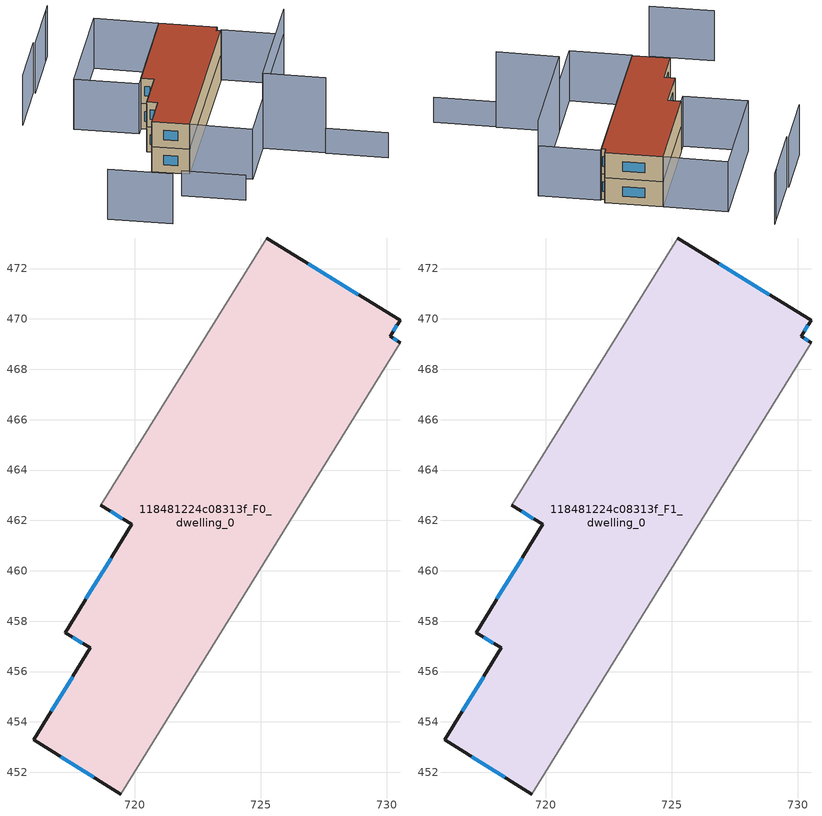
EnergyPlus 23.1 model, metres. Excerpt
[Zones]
118481224c08313f_F0_dwelling_0
 floor ground (EU_floor_Construction): 730.53,469.95 730.13,469.31 730.54,469.05 719.44,451.14 715.98,453.29 718.22,456.94 717.23,457.54 719.88,461.84 718.65,462.59 725.23,473.21 z0
 wall outside (EU_wall_Construction): 730.54,469.05 730.13,469.31 730.53,469.95 725.23,473.21 / 718.65,462.59 719.88,461.84 717.23,457.54 718.22,456.94 715.98,453.29 719.44,451.14 z0:3
 wall adiabatic (EU_wall_Construction): 725.23,473.21 718.65,462.59 / 719.44,451.14 730.54,469.05 z0:3
 window (EU_Window_Construction): 728.88,470.97 726.88,472.2 / 730.26,469.51 730.41,469.75 / 730.41,469.13 730.26,469.23 / 717.06,452.62 718.36,451.81 / 717.52,455.8 716.68,454.43 / 717.54,457.36 717.92,457.13 / 719.05,460.5 718.06,458.88 / 719.03,462.36 719.49,462.07 z0.93:2.07
118481224c08313f_F1_dwelling_0
 floor to 118481224c08313f_F0_dwelling_0 (EU_floor_Construction): 730.53,469.95 730.13,469.31 730.54,469.05 719.44,451.14 715.98,453.29 718.22,456.94 717.23,457.54 719.88,461.84 718.65,462.59 725.23,473.21 z3
 wall outside (EU_wall_Construction): 730.54,469.05 730.13,469.31 730.53,469.95 725.23,473.21 / 718.65,462.59 719.88,461.84 717.23,457.54 718.22,456.94 715.98,453.29 719.44,451.14 z3:6
 wall adiabatic (EU_wall_Construction): 725.23,473.21 718.65,462.59 / 719.44,451.14 730.54,469.05 z3:6
 window (EU_Window_Construction): 728.88,470.97 726.88,472.2 / 730.26,469.51 730.41,469.75 / 730.41,469.13 730.26,469.23 / 717.06,452.62 718.36,451.81 / 717.52,455.8 716.68,454.43 / 717.54,457.36 717.92,457.13 / 719.05,460.5 718.06,458.88 / 719.03,462.36 719.49,462.07 z3.93:5.07
 roof outside (EU_roof_Construction): 719.44,451.14 730.54,469.05 730.13,469.31 730.53,469.95 725.23,473.21 718.65,462.59 719.88,461.84 717.23,457.54 718.22,456.94 715.98,453.29 z6
shading: 716.83,447.12 722.62,443.54 / 740.15,446.38 734.45,449.91 z0:3; 707.6,445.32 713.47,441.68 / 711.32,474.31 707.46,468.09 / 715.3,480.38 711.48,474.21 / 715.89,481.29 715.32,480.37 / 719.44,451.13 730.69,469.3 / 730.69,469.3 736.39,465.77 / 736.39,465.77 725.14,447.6 / 725.14,447.6 719.44,451.13 / 712.11,465.19 719.29,476.86 / 719.29,476.86 725.23,473.21 / 725.23,473.21 718.04,461.53 / 718.04,461.53 712.11,465.19 z0:6; 734.5,449.98 728.8,453.51 / 728.8,453.51 736.4,465.79 z0:9
[Building]
EU S2 Campaign: North Axis=0; Terrain=City; Solar Distribution=FullExterior
[Site:Location]
Montreal-Trudeau.Intl.AP: Latitude=45.4667; Longitude=-73.75; Time Zone=-5; Elevation=36
[SizingPeriod:WeatherFileDays]
AnnualSizingPeriod: Begin Month=1; Begin Day of Month=1; End Month=12; End Day of Month=31; Day of Week for Start Day=Monday; Use Weather File Daylight Saving Period=No; Use Weather File Rain and Snow Indicators=No
[MATERIAL]
EU_InternalMass_Material: Roughness=MediumRough; Thickness=0.1; Conductivity=1; Density=1800; Specific Heat=900; Thermal Absorptance=0.9; Solar Absorptance=0.7; Visible Absorptance=0.7
[MATERIAL:NOMASS] Roughness=MediumRough; Thermal Absorptance=0.9; Solar Absorptance=0.7; Visible Absorptance=0.7
Name | Thermal Resistance
EU_wall_NoMass; EU_floor_NoMass | 1.36485
EU_roof_NoMass | 2.55992
[WINDOWMATERIAL:SIMPLEGLAZINGSYSTEM]
EU_Window_SimpleGlazing: UFactor=3.92339; Solar Heat Gain Coefficient=0.8; Visible Transmittance=0.8
[CONSTRUCTION]
EU_wall_Construction: EU_wall_NoMass
EU_roof_Construction: EU_roof_NoMass
EU_floor_Construction: EU_floor_NoMass
EU_Window_Construction: EU_Window_SimpleGlazing
EU_InternalMass_Construction: EU_InternalMass_Material
[ZONE] Type=1; Multiplier=1; Ceiling Height=autocalculate; Floor Area=autocalculate; Part of Total Floor Area=Yes
Name | Volume
118481224c08313f_F0_dwelling_0 | 382.296
118481224c08313f_F1_dwelling_0 | 382.298
[INTERNALMASS] Construction=EU_InternalMass_Construction; Surface Area=127.432
Name | Zone or ZoneList
118481224c08313f_F0_dwelling_0_EU_InternalMass | 118481224c08313f_F0_dwelling_0
118481224c08313f_F1_dwelling_0_EU_InternalMass | 118481224c08313f_F1_dwelling_0
[OTHEREQUIPMENT] Fuel Type=Electricity; Design Level Calculation Method=Watts/Area; Power per Zone Floor Area=1; Fraction Latent=0; Fraction Radiant=0; Fraction Lost=0; Carbon Dioxide Generation Rate=0; EndUse Subcategory=EU_Step8_InternalGains
Name | Zone or ZoneList or Space or SpaceList | Schedule
EU_Step8_InternalGain_118481224c08313f_F0_dwelling_0_f000 | 118481224c08313f_F0_dwelling_0 | EU_Step8_GainSchedule_118481224c08313f_F0_dwelling_0_f000
EU_Step8_InternalGain_118481224c08313f_F1_dwelling_0_f000 | 118481224c08313f_F1_dwelling_0 | EU_Step8_GainSchedule_118481224c08313f_F1_dwelling_0_f000
[ZONEVENTILATION:DESIGNFLOWRATE] Schedule=EU_AlwaysOn; Design Flow Rate Calculation Method=AirChanges/Hour; Air Changes per Hour=0.860309; Ventilation Type=Natural; Fan Pressure Rise=0; Fan Total Efficiency=1; Constant Term Coefficient=1; Temperature Term Coefficient=0; Velocity Term Coefficient=0; Velocity Squared Term Coefficient=0; Minimum Indoor Temperature=-100; Maximum Indoor Temperature=100; Delta Temperature=-100; Minimum Outdoor Temperature=-100; Maximum Outdoor Temperature=100; Maximum Wind Speed=40
Name | Zone or ZoneList or Space or SpaceList
EU_ConstantAir_118481224c08313f_F0_dwelling_0 | 118481224c08313f_F0_dwelling_0
EU_ConstantAir_118481224c08313f_F1_dwelling_0 | 118481224c08313f_F1_dwelling_0
[HVACTEMPLATE:THERMOSTAT] Constant Heating Setpoint=20; Constant Cooling Setpoint=50
EU_HeatOnly_118481224c08313f_F0_dwelling_0; EU_HeatOnly_118481224c08313f_F1_dwelling_0
[HVACTEMPLATE:ZONE:IDEALLOADSAIRSYSTEM] System Availability Schedule=EU_AlwaysOn; Maximum Heating Supply Air Temperature=50; Minimum Cooling Supply Air Temperature=13; Maximum Heating Supply Air Humidity Ratio=0.0156; Minimum Cooling Supply Air Humidity Ratio=0.0077; Heating Limit=NoLimit; Cooling Limit=NoLimit; Heating Availability Schedule=EU_AlwaysOn; Cooling Availability Schedule=EU_CoolingOff; Dehumidification Control Type=ConstantSensibleHeatRatio; Cooling Sensible Heat Ratio=0.7; Dehumidification Setpoint=60; Humidification Control Type=None; Humidification Setpoint=30; Outdoor Air Method=None; Outdoor Air Flow Rate per Person=0.00944; Outdoor Air Flow Rate per Zone Floor Area=0; Outdoor Air Flow Rate per Zone=0; Demand Controlled Ventilation Type=None; Outdoor Air Economizer Type=NoEconomizer; Heat Recovery Type=None; Sensible Heat Recovery Effectiveness=0.7; Latent Heat Recovery Effectiveness=0.65
Name | Template Thermostat
118481224c08313f_F0_dwelling_0 | EU_HeatOnly_118481224c08313f_F0_dwelling_0
118481224c08313f_F1_dwelling_0 | EU_HeatOnly_118481224c08313f_F1_dwelling_0
[SIZING:ZONE] Zone Cooling Design Supply Air Temperature Input Method=SupplyAirTemperature; Zone Cooling Design Supply Air Temperature=13; Zone Heating Design Supply Air Temperature Input Method=SupplyAirTemperature; Zone Heating Design Supply Air Temperature=50; Zone Cooling Design Supply Air Humidity Ratio=0.008; Zone Heating Design Supply Air Humidity Ratio=0.008; Cooling Design Air Flow Method=DesignDay; Cooling Design Air Flow Rate=0; Cooling Minimum Air Flow per Zone Floor Area=0.000762; Cooling Minimum Air Flow=0; Cooling Minimum Air Flow Fraction=0.2; Heating Design Air Flow Method=DesignDay; Heating Design Air Flow Rate=0; Heating Maximum Air Flow per Zone Floor Area=0.002032; Heating Maximum Air Flow=0.141576; Heating Maximum Air Flow Fraction=0.3; Account for Dedicated Outdoor Air System=No; Dedicated Outdoor Air System Control Strategy=NeutralSupplyAir; Dedicated Outdoor Air Low Setpoint Temperature for Design=autosize; Dedicated Outdoor Air High Setpoint Temperature for Design=autosize; Zone Load Sizing Method=Sensible Load Only No Latent Load; Zone Latent Cooling Design Supply Air Humidity Ratio Input Method=HumidityRatioDifference; Zone Cooling Design Supply Air Humidity Ratio Difference=0.005; Zone Latent Heating Design Supply Air Humidity Ratio Input Method=HumidityRatioDifference; Zone Humidification Design Supply Air Humidity Ratio Difference=0.005
118481224c08313f_F0_dwelling_0; 118481224c08313f_F1_dwelling_0
[SCHEDULE:CONSTANT]
Name | Hourly Value
EU_AlwaysOn | 1
EU_CoolingOff | 0
[SCHEDULE:FILE] Column Number=1; Rows to Skip at Top=0; Number of Hours of Data=8760; Column Separator=Comma; Interpolate to Timestep=No; Minutes per Item=60; Adjust Schedule for Daylight Savings=Yes
Name | File
EU_Step8_GainSchedule_118481224c08313f_F0_dwelling_0_f000 | ../../schedules/118481224c08313f/118481224c08313f_F0_dwelling_0_f000_gain.csv
EU_Step8_GainSchedule_118481224c08313f_F1_dwelling_0_f000 | ../../schedules/118481224c08313f/118481224c08313f_F1_dwelling_0_f000_gain.csv
